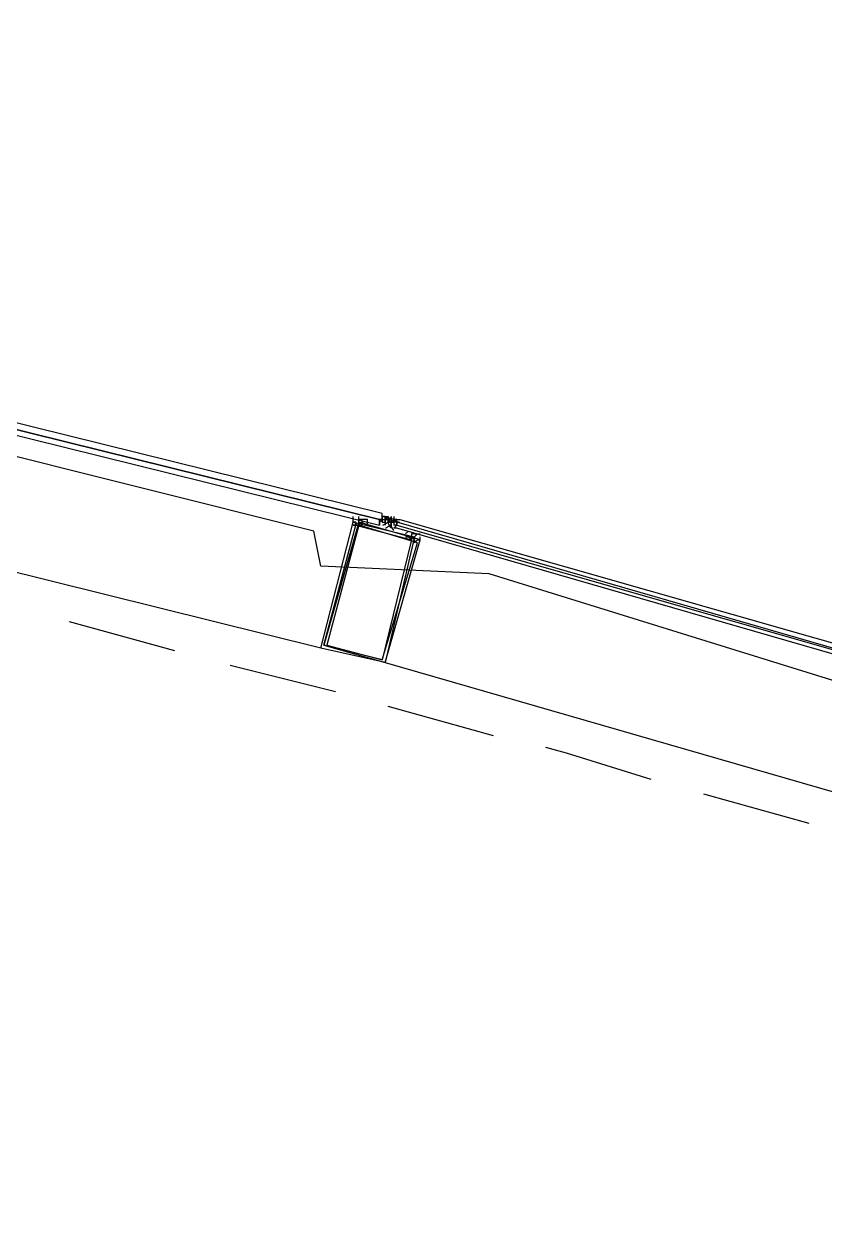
# Model space of a CAD drawing. Header units: feet. Extents: x -84 to 198, y -22 to 181.
# Drawn here: x 113.85 to 117.5, y 147.22 to 152.73 of the extents above; entities that cross this region are included whole.
import ezdxf

# ---------------------------------------------------------------- set-up
doc = ezdxf.new("R2010")
doc.units = ezdxf.units.FT
doc.layers.add('A-AREA-UNIDAD', color=30, linetype='CONTINUOUS')
doc.layers.add('A-LINEA', color=7, linetype='CONTINUOUS')

msp = doc.modelspace()

# ---------------------------------------------------------------- linework, layer by layer
at = {"layer": 'A-AREA-UNIDAD'}
msp.add_lwpolyline([(136.128, 134.3822), (134.72, 143.2533), (134.08, 143.3422), (134, 143.5378), (131.2, 144.8178), (130.4, 144.9422), (130.112, 145.2978), (127.28, 146.4533), (126.672, 146.4889), (126.56, 146.7378), (123.648, 147.8222), (122.912, 147.8933), (122.848, 148.0889), (115.968, 150.2222), (115.2, 150.2578), (115.168, 150.4178), (111.968, 151.2178), (111.328, 151.2178), (111.28, 151.3778), (104.032, 152.7289)], dxfattribs=at)
at = {"layer": 'A-LINEA'}
for p, q in [((115.2, 149.8844), (111.6, 150.7778)), ((115.36, 150.4844), (115.36, 150.4844)), ((115.3733, 150.4711), (115.3733, 150.4711)), ((115.3733, 150.4711), (115.3733, 150.4711)), ((115.3733, 150.4444), (115.3867, 150.4578)), ((115.4667, 150.4711), (115.48, 150.4711)), ((115.4667, 150.4578), (115.48, 150.4711)), ((115.4667, 150.4711), (115.4667, 150.4711)), ((115.4667, 150.4711), (115.4667, 150.4711)), ((115.48, 150.4711), (115.4667, 150.4711)), ((115.4667, 150.4711), (115.4667, 150.4711)), ((115.4667, 150.4711), (115.4667, 150.4711)), ((115.4667, 150.4578), (115.4667, 150.4578)), ((115.4667, 150.4578), (115.4667, 150.4578)), ((115.4667, 150.4578), (115.4667, 150.4444)), ((115.4667, 150.4578), (115.4667, 150.4578)), ((115.4667, 150.4578), (115.4667, 150.4578)), ((115.4667, 150.4578), (115.4667, 150.4578)), ((115.4667, 150.4578), (115.4667, 150.4578)), ((115.4667, 150.4578), (115.4667, 150.4578)), ((115.4667, 150.4578), (115.4667, 150.4578)), ((115.4667, 150.4578), (115.4667, 150.4578)), ((115.4667, 150.4578), (115.4667, 150.4578)), ((115.4789, 150.4854), (115.5352, 150.4715)), ((115.48, 150.4978), (115.48, 150.4978)), ((115.48, 150.4844), (115.48, 150.4844)), ((115.48, 150.4844), (115.48, 150.4844)), ((115.48, 150.4711), (115.48, 150.4844)), ((115.48, 150.4844), (115.48, 150.4844)), ((115.48, 150.4844), (115.48, 150.4844)), ((115.48, 150.4844), (115.48, 150.4844)), ((115.48, 150.4844), (115.48, 150.4844)), ((115.48, 150.4844), (115.48, 150.4844)), ((115.48, 150.4844), (115.48, 150.4844)), ((115.48, 150.4844), (115.48, 150.4711)), ((115.48, 150.4844), (115.48, 150.4711)), ((115.48, 150.4844), (115.48, 150.4844)), ((115.48, 150.4844), (115.48, 150.4711)), ((115.48, 150.4844), (115.48, 150.4711)), ((115.48, 150.4844), (115.48, 150.4844)), ((115.48, 150.4844), (115.48, 150.4844)), ((115.4933, 150.4844), (115.48, 150.4844)), ((115.48, 150.4844), (115.48, 150.4844)), ((115.4933, 150.4844), (115.48, 150.4844)), ((115.48, 150.4844), (115.48, 150.4844)), ((115.48, 150.4844), (115.48, 150.4844)), ((115.48, 150.4711), (115.48, 150.4844)), ((115.48, 150.4844), (115.48, 150.4844)), ((115.48, 150.4844), (115.48, 150.4844)), ((115.48, 150.4844), (115.48, 150.4844)), ((115.48, 150.4711), (115.48, 150.4711)), ((115.48, 150.4578), (115.48, 150.4711)), ((115.48, 150.4711), (115.48, 150.4711)), ((115.48, 150.4711), (115.48, 150.4711)), ((115.48, 150.4711), (115.48, 150.4711)), ((115.48, 150.4711), (115.48, 150.4711)), ((115.48, 150.4711), (115.48, 150.4711)), ((115.48, 150.4711), (115.48, 150.4711)), ((115.48, 150.4711), (115.48, 150.4711)), ((115.48, 150.4711), (115.48, 150.4711)), ((115.48, 150.4711), (115.48, 150.4711)), ((115.48, 150.4711), (115.4933, 150.4711)), ((115.48, 150.4711), (115.4933, 150.4711)), ((115.48, 150.4711), (115.48, 150.4711)), ((115.48, 150.4711), (115.48, 150.4711)), ((115.48, 150.4711), (115.4933, 150.4711)), ((115.48, 150.4711), (115.4933, 150.4711)), ((115.48, 150.4711), (115.4933, 150.4711)), ((115.48, 150.4711), (115.48, 150.4711)), ((115.48, 150.4711), (115.48, 150.4711)), ((115.48, 150.4711), (115.48, 150.4711)), ((115.48, 150.4711), (115.48, 150.4711)), ((115.48, 150.4711), (115.48, 150.4711)), ((115.48, 150.4711), (115.48, 150.4711)), ((115.48, 150.4711), (115.48, 150.4711)), ((115.48, 150.4711), (115.48, 150.4578)), ((115.48, 150.4711), (115.48, 150.4711)), ((115.48, 150.4711), (115.48, 150.4711)), ((115.48, 150.4711), (115.48, 150.4711)), ((115.48, 150.4578), (115.48, 150.4578)), ((115.48, 150.4578), (115.48, 150.4578)), ((115.48, 150.4578), (115.48, 150.4578)), ((115.48, 150.4578), (115.4933, 150.4578)), ((115.48, 150.4578), (115.48, 150.4578)), ((115.48, 150.4578), (115.48, 150.4578)), ((115.48, 150.4578), (115.48, 150.4578)), ((115.48, 150.4578), (115.48, 150.4578)), ((115.48, 150.4578), (115.48, 150.4578)), ((115.48, 150.4578), (115.48, 150.4578)), ((115.48, 150.4578), (115.48, 150.4578)), ((115.48, 150.4578), (115.48, 150.4578)), ((115.48, 150.4578), (115.48, 150.4578)), ((115.4933, 150.4844), (115.4933, 150.4844)), ((115.4933, 150.4844), (115.5067, 150.4844)), ((115.4933, 150.4711), (115.4933, 150.4844)), ((115.4933, 150.4844), (115.5067, 150.4844)), ((115.4933, 150.4844), (115.4933, 150.4844)), ((115.4933, 150.4844), (115.4933, 150.4844)), ((115.4933, 150.4844), (115.4933, 150.4844)), ((115.4933, 150.4844), (115.4933, 150.4844)), ((115.4933, 150.4844), (115.4933, 150.4844)), ((115.4933, 150.4844), (115.4933, 150.4844)), ((115.4933, 150.4844), (115.4933, 150.4844)), ((115.4933, 150.4844), (115.4933, 150.4844)), ((115.4933, 150.4844), (115.4933, 150.4844)), ((115.4933, 150.4844), (115.4933, 150.4844)), ((115.4933, 150.4844), (115.4933, 150.4844)), ((115.4933, 150.4844), (115.4933, 150.4844)), ((115.4933, 150.4844), (115.4933, 150.4844)), ((115.4933, 150.4844), (115.4933, 150.4844)), ((115.4933, 150.4844), (115.4933, 150.4844)), ((115.4933, 150.4844), (115.4933, 150.4844)), ((115.4933, 150.4844), (115.4933, 150.4711)), ((115.4933, 150.4844), (115.4933, 150.4844)), ((115.4933, 150.4711), (115.4933, 150.4711)), ((115.5067, 150.4711), (115.4933, 150.4711)), ((115.4933, 150.4711), (115.4933, 150.4711)), ((115.4933, 150.4711), (115.4933, 150.4711)), ((115.4933, 150.4711), (115.4933, 150.4711)), ((115.4933, 150.4711), (115.4933, 150.4711)), ((115.4933, 150.4711), (115.4933, 150.4711)), ((115.4933, 150.4711), (115.4933, 150.4711)), ((115.4933, 150.4711), (115.4933, 150.4711)), ((115.4933, 150.4711), (115.4933, 150.4711)), ((115.4933, 150.4711), (115.4933, 150.4711)), ((115.4933, 150.4711), (115.4933, 150.4711)), ((115.4933, 150.4711), (115.4933, 150.4711)), ((115.4933, 150.4711), (115.4933, 150.4711)), ((115.4933, 150.4711), (115.4933, 150.4711)), ((115.4933, 150.4711), (115.4933, 150.4711)), ((115.4933, 150.4578), (115.4933, 150.4711)), ((115.4933, 150.4711), (115.4933, 150.4711)), ((115.4933, 150.4711), (115.4933, 150.4711)), ((115.4933, 150.4711), (115.4933, 150.4711)), ((115.4933, 150.4711), (115.4933, 150.4578)), ((115.4933, 150.4711), (115.4933, 150.4578)), ((115.4933, 150.4711), (115.4933, 150.4711)), ((115.4933, 150.4711), (115.4933, 150.4711)), ((115.4933, 150.4711), (115.5067, 150.4711)), ((115.4933, 150.4711), (115.4933, 150.4711)), ((115.5067, 150.4711), (115.4933, 150.4711)), ((115.4933, 150.4711), (115.4933, 150.4711)), ((115.4933, 150.4711), (115.4933, 150.4711)), ((115.4933, 150.4711), (115.4933, 150.4711)), ((115.4933, 150.4578), (115.4933, 150.4711)), ((115.5067, 150.4711), (115.4933, 150.4711)), ((115.4933, 150.4711), (115.4933, 150.4711)), ((115.4933, 150.4711), (115.4933, 150.4711)), ((115.4933, 150.4711), (115.4933, 150.4711)), ((115.4933, 150.4578), (115.4933, 150.4711)), ((115.4933, 150.4578), (115.4933, 150.4578)), ((115.4933, 150.4578), (115.4933, 150.4578)), ((115.4933, 150.4578), (115.4933, 150.4578)), ((115.4933, 150.4578), (115.4933, 150.4578)), ((115.4933, 150.4578), (115.4933, 150.4578)), ((115.4933, 150.4578), (115.4933, 150.4578)), ((115.4933, 150.4578), (115.4933, 150.4578)), ((115.4933, 150.4578), (115.4933, 150.4578)), ((115.4933, 150.4578), (115.4933, 150.4578)), ((115.4933, 150.4578), (115.4933, 150.4578)), ((115.4933, 150.4578), (115.4933, 150.4578)), ((115.4933, 150.4578), (115.4933, 150.4578)), ((115.4933, 150.4578), (115.4933, 150.4578)), ((115.4933, 150.4578), (115.4933, 150.4578)), ((115.4933, 150.4578), (115.4933, 150.4578)), ((115.4933, 150.4578), (115.4933, 150.4578)), ((115.4933, 150.4578), (115.4933, 150.4578)), ((115.4933, 150.4578), (115.4933, 150.4578)), ((115.4933, 150.4578), (115.4933, 150.4578)), ((115.4933, 150.4578), (115.4933, 150.4578)), ((115.4933, 150.4578), (115.4933, 150.4578)), ((115.4933, 150.4578), (115.4933, 150.4578)), ((115.4933, 150.4578), (115.4933, 150.4578)), ((115.4933, 150.4578), (115.4933, 150.4578)), ((115.4933, 150.4578), (115.4933, 150.4578)), ((115.4933, 150.4578), (115.4933, 150.4578)), ((115.503, 150.4739), (115.5587, 150.4579)), ((115.5067, 150.4844), (115.5067, 150.4844)), ((115.5067, 150.4844), (115.5067, 150.4844)), ((115.5067, 150.4711), (115.5067, 150.4844)), ((115.5067, 150.4844), (115.5067, 150.4844)), ((115.5067, 150.4844), (115.5067, 150.4844)), ((115.5067, 150.4844), (115.5067, 150.4844)), ((115.5067, 150.4844), (115.5067, 150.4844)), ((115.5067, 150.4711), (115.5067, 150.4844)), ((115.5067, 150.4844), (115.5067, 150.4844)), ((115.5067, 150.4711), (115.5067, 150.4844)), ((115.5067, 150.4844), (115.5067, 150.4844)), ((115.5067, 150.4844), (115.5067, 150.4844)), ((115.5067, 150.4844), (115.5067, 150.4844)), ((115.5067, 150.4844), (115.5067, 150.4844)), ((115.5067, 150.4844), (115.5067, 150.4711)), ((115.5067, 150.4844), (115.5067, 150.4844)), ((115.5067, 150.4844), (115.5067, 150.4844)), ((115.5067, 150.4844), (115.5067, 150.4844)), ((115.5067, 150.4844), (115.5067, 150.4844)), ((115.5067, 150.4844), (115.5067, 150.4844)), ((115.5067, 150.4844), (115.5067, 150.4844)), ((115.5067, 150.4844), (115.5067, 150.4844)), ((115.5067, 150.4844), (115.5067, 150.4844)), ((115.5067, 150.4711), (115.5067, 150.4844)), ((115.5067, 150.4844), (115.5067, 150.4844)), ((115.5067, 150.4711), (115.5067, 150.4711)), ((115.5067, 150.4578), (115.5067, 150.4711)), ((115.5067, 150.4711), (115.5067, 150.4711)), ((115.5067, 150.4578), (115.5067, 150.4711)), ((115.5067, 150.4711), (115.5067, 150.4711)), ((115.5067, 150.4711), (115.5067, 150.4711)), ((115.52, 150.4711), (115.5067, 150.4711)), ((115.5067, 150.4711), (115.5067, 150.4711)), ((115.5067, 150.4711), (115.5067, 150.4711)), ((115.5067, 150.4711), (115.5067, 150.4711)), ((115.5067, 150.4711), (115.5067, 150.4711)), ((115.5067, 150.4711), (115.5067, 150.4711)), ((115.5067, 150.4711), (115.5067, 150.4711)), ((115.5067, 150.4711), (115.5067, 150.4711)), ((115.5067, 150.4711), (115.5067, 150.4711)), ((115.5067, 150.4711), (115.5067, 150.4711)), ((115.5067, 150.4711), (115.5067, 150.4711)), ((115.5067, 150.4711), (115.5067, 150.4711)), ((115.5067, 150.4711), (115.5067, 150.4711)), ((115.5067, 150.4711), (115.5067, 150.4711)), ((115.5067, 150.4711), (115.5067, 150.4711)), ((115.5067, 150.4711), (115.5067, 150.4711)), ((115.5067, 150.4711), (115.5067, 150.4711)), ((115.5067, 150.4711), (115.5067, 150.4711)), ((115.5067, 150.4711), (115.5067, 150.4711)), ((115.5067, 150.4578), (115.5067, 150.4711)), ((115.5067, 150.4711), (115.5067, 150.4711)), ((115.5067, 150.4711), (115.5067, 150.4711)), ((115.5067, 150.4711), (115.5067, 150.4711)), ((115.5067, 150.4711), (115.5067, 150.4711)), ((115.5067, 150.4711), (115.5067, 150.4711)), ((115.5067, 150.4711), (115.5067, 150.4711)), ((115.5067, 150.4711), (115.5067, 150.4711)), ((115.5067, 150.4711), (115.5067, 150.4711)), ((115.5067, 150.4711), (115.5067, 150.4711)), ((115.5067, 150.4711), (115.5067, 150.4711)), ((115.5067, 150.4711), (115.5067, 150.4711)), ((115.5067, 150.4711), (115.5067, 150.4711)), ((115.5067, 150.4711), (115.5067, 150.4711)), ((115.5067, 150.4711), (115.5067, 150.4711)), ((115.5067, 150.4711), (115.5067, 150.4711)), ((115.5067, 150.4711), (115.5067, 150.4711)), ((115.5067, 150.4711), (115.5067, 150.4711)), ((115.5067, 150.4711), (115.5067, 150.4711)), ((115.5067, 150.4711), (115.5067, 150.4711)), ((115.5067, 150.4711), (115.5067, 150.4711)), ((115.5067, 150.4711), (115.5067, 150.4711)), ((115.5067, 150.4578), (115.5067, 150.4711)), ((115.5067, 150.4578), (115.5067, 150.4711)), ((115.5067, 150.4711), (115.5067, 150.4711)), ((115.5067, 150.4711), (115.5067, 150.4711)), ((115.5067, 150.4578), (115.5067, 150.4578)), ((115.52, 150.4578), (115.5067, 150.4578)), ((115.5067, 150.4578), (115.5067, 150.4578)), ((115.5067, 150.4578), (115.5067, 150.4578)), ((115.5067, 150.4578), (115.5067, 150.4578)), ((115.5067, 150.4578), (115.5067, 150.4578)), ((115.5067, 150.4578), (115.5067, 150.4578)), ((115.5067, 150.4578), (115.5067, 150.4578)), ((115.5067, 150.4578), (115.5067, 150.4578)), ((115.5067, 150.4578), (115.5067, 150.4578)), ((115.5067, 150.4578), (115.5067, 150.4578)), ((115.5067, 150.4578), (115.5067, 150.4578)), ((115.5067, 150.4578), (115.5067, 150.4578)), ((115.5067, 150.4578), (115.5067, 150.4578)), ((115.5067, 150.4578), (115.5067, 150.4578)), ((115.5067, 150.4578), (115.5067, 150.4578)), ((115.5067, 150.4578), (115.5067, 150.4578)), ((115.5067, 150.4578), (115.5067, 150.4578)), ((115.5067, 150.4578), (115.5067, 150.4578)), ((115.5067, 150.4578), (115.5067, 150.4578)), ((115.52, 150.4578), (115.5067, 150.4578)), ((115.5067, 150.4578), (115.5067, 150.4578)), ((115.5067, 150.4578), (115.5067, 150.4578)), ((115.5067, 150.4578), (115.5067, 150.4578)), ((115.5067, 150.4578), (115.5067, 150.4578)), ((115.5067, 150.4578), (115.5067, 150.4578)), ((115.5067, 150.4578), (115.5067, 150.4578)), ((115.5067, 150.4578), (115.5067, 150.4578)), ((115.5067, 150.4578), (115.5067, 150.4578)), ((115.5067, 150.4578), (115.5067, 150.4578)), ((115.5067, 150.4578), (115.5067, 150.4578)), ((115.5067, 150.4578), (115.5067, 150.4578)), ((115.5067, 150.4578), (115.5067, 150.4578)), ((115.5067, 150.4578), (115.5067, 150.4578)), ((115.5067, 150.4578), (115.52, 150.4578)), ((115.52, 150.4578), (115.5067, 150.4578)), ((115.5067, 150.4578), (115.5067, 150.4578)), ((115.5067, 150.4578), (115.5067, 150.4578)), ((115.5067, 150.4578), (115.5067, 150.4578)), ((115.5067, 150.4578), (115.5067, 150.4578)), ((115.52, 150.4711), (115.52, 150.4844)), ((115.52, 150.4844), (115.52, 150.4844)), ((115.52, 150.4844), (115.52, 150.4711)), ((115.52, 150.4844), (115.52, 150.4844)), ((115.52, 150.4844), (115.52, 150.4711)), ((115.52, 150.4844), (115.52, 150.4711)), ((115.52, 150.4711), (115.52, 150.4711)), ((115.52, 150.4711), (115.52, 150.4711)), ((115.52, 150.4711), (115.52, 150.4711)), ((115.52, 150.4711), (115.52, 150.4711)), ((115.52, 150.4711), (115.52, 150.4711)), ((115.52, 150.4711), (115.52, 150.4711)), ((115.52, 150.4711), (115.52, 150.4711)), ((115.52, 150.4711), (115.52, 150.4711)), ((115.52, 150.4711), (115.52, 150.4711)), ((115.52, 150.4711), (115.52, 150.4711)), ((115.52, 150.4711), (115.52, 150.4711)), ((115.52, 150.4711), (115.52, 150.4711)), ((115.52, 150.4711), (115.52, 150.4711)), ((115.52, 150.4711), (115.52, 150.4711)), ((115.52, 150.4711), (115.52, 150.4711)), ((115.52, 150.4711), (115.52, 150.4711)), ((115.52, 150.4711), (115.52, 150.4711)), ((115.52, 150.4711), (115.52, 150.4711)), ((115.52, 150.4711), (115.52, 150.4711)), ((115.52, 150.4711), (115.52, 150.4711)), ((115.52, 150.4711), (115.52, 150.4711)), ((115.52, 150.4711), (115.52, 150.4711)), ((115.52, 150.4711), (115.52, 150.4711)), ((115.52, 150.4711), (115.52, 150.4711)), ((115.52, 150.4711), (115.52, 150.4711)), ((115.52, 150.4711), (115.52, 150.4711)), ((115.52, 150.4711), (115.52, 150.4711)), ((115.52, 150.4711), (115.52, 150.4711)), ((115.52, 150.4711), (115.52, 150.4711)), ((115.52, 150.4711), (115.52, 150.4711)), ((115.52, 150.4711), (115.52, 150.4711)), ((115.52, 150.4711), (115.52, 150.4711)), ((115.52, 150.4711), (115.52, 150.4711)), ((115.52, 150.4711), (115.52, 150.4711)), ((115.52, 150.4711), (115.52, 150.4711)), ((115.52, 150.4711), (115.52, 150.4711)), ((115.52, 150.4711), (115.52, 150.4711)), ((115.52, 150.4711), (115.52, 150.4711)), ((115.52, 150.4711), (115.52, 150.4711)), ((115.52, 150.4711), (115.52, 150.4711)), ((115.52, 150.4711), (115.52, 150.4711)), ((115.52, 150.4711), (115.52, 150.4711)), ((115.52, 150.4711), (115.52, 150.4711)), ((115.52, 150.4711), (115.52, 150.4711)), ((115.52, 150.4711), (115.52, 150.4711)), ((115.52, 150.4711), (115.52, 150.4711)), ((115.52, 150.4711), (115.52, 150.4711)), ((115.52, 150.4711), (115.52, 150.4711)), ((115.52, 150.4711), (115.52, 150.4711)), ((115.52, 150.4711), (115.52, 150.4711)), ((115.52, 150.4711), (115.52, 150.4711)), ((115.52, 150.4711), (115.52, 150.4711)), ((115.52, 150.4711), (115.52, 150.4711)), ((115.52, 150.4711), (115.52, 150.4711)), ((115.52, 150.4711), (115.52, 150.4711)), ((115.52, 150.4711), (115.52, 150.4711)), ((115.52, 150.4711), (115.52, 150.4711)), ((115.52, 150.4578), (115.52, 150.4578)), ((115.52, 150.4578), (115.52, 150.4578)), ((115.52, 150.4578), (115.52, 150.4578)), ((115.52, 150.4578), (115.52, 150.4578)), ((115.52, 150.4578), (115.52, 150.4578)), ((115.52, 150.4578), (115.52, 150.4578)), ((115.52, 150.4578), (115.52, 150.4578)), ((115.52, 150.4578), (115.52, 150.4578)), ((115.52, 150.4578), (115.52, 150.4578)), ((115.52, 150.4578), (115.52, 150.4578)), ((115.52, 150.4578), (115.52, 150.4578)), ((115.52, 150.4578), (115.52, 150.4578)), ((115.52, 150.4578), (115.52, 150.4578)), ((115.52, 150.4578), (115.52, 150.4578)), ((115.52, 150.4578), (115.52, 150.4578)), ((115.52, 150.4578), (115.52, 150.4578)), ((115.52, 150.4578), (115.52, 150.4578)), ((115.52, 150.4578), (115.52, 150.4578)), ((115.52, 150.4578), (115.52, 150.4578)), ((115.52, 150.4578), (115.52, 150.4578)), ((115.52, 150.4578), (115.52, 150.4578)), ((115.52, 150.4578), (115.52, 150.4578)), ((115.52, 150.4578), (115.52, 150.4578)), ((115.52, 150.4578), (115.52, 150.4578)), ((115.52, 150.4578), (115.52, 150.4578)), ((115.52, 150.4578), (115.5333, 150.4578)), ((115.52, 150.4578), (115.5333, 150.4578)), ((115.52, 150.4578), (115.52, 150.4578)), ((115.52, 150.4578), (115.5333, 150.4578)), ((115.52, 150.4578), (115.5333, 150.4578)), ((115.52, 150.4578), (115.52, 150.4578)), ((115.52, 150.4578), (115.52, 150.4578)), ((115.52, 150.4444), (115.52, 150.4578)), ((115.52, 150.4578), (115.52, 150.4578)), ((115.52, 150.4578), (115.52, 150.4578)), ((115.52, 150.4578), (115.52, 150.4578)), ((115.52, 150.4578), (115.52, 150.4578)), ((115.52, 150.4578), (115.52, 150.4578)), ((115.52, 150.4578), (115.52, 150.4578)), ((115.52, 150.4578), (115.52, 150.4578)), ((115.52, 150.4578), (115.52, 150.4578)), ((115.52, 150.4578), (115.52, 150.4444)), ((115.52, 150.4578), (115.52, 150.4444)), ((115.52, 150.4578), (115.52, 150.4578)), ((115.5333, 150.4844), (115.5333, 150.4711)), ((115.5333, 150.4711), (115.5333, 150.4711)), ((115.5333, 150.4711), (115.5333, 150.4711)), ((115.5467, 150.4711), (115.5333, 150.4711)), ((115.5333, 150.4711), (115.5333, 150.4711)), ((115.5333, 150.4711), (115.5333, 150.4711)), ((115.5333, 150.4578), (115.5333, 150.4711)), ((115.5333, 150.4711), (115.5333, 150.4711)), ((115.5333, 150.4711), (115.5333, 150.4711)), ((115.5333, 150.4711), (115.5333, 150.4711)), ((115.5333, 150.4711), (115.5333, 150.4711)), ((115.5333, 150.4711), (115.5333, 150.4578)), ((115.5333, 150.4711), (115.5333, 150.4711)), ((115.5333, 150.4711), (115.5333, 150.4711)), ((115.5467, 150.4578), (115.5333, 150.4711)), ((115.5467, 150.4711), (115.5333, 150.4578)), ((115.5333, 150.4711), (115.5333, 150.4711)), ((115.5333, 150.4711), (115.5333, 150.4711)), ((115.5333, 150.4711), (115.5333, 150.4711)), ((115.5333, 150.4711), (115.5333, 150.4711)), ((115.5333, 150.4711), (115.5333, 150.4711)), ((115.5333, 150.4711), (115.5333, 150.4711)), ((115.5333, 150.4711), (115.5333, 150.4711)), ((115.5333, 150.4711), (115.5333, 150.4711)), ((115.5333, 150.4711), (115.5333, 150.4711)), ((115.5333, 150.4711), (115.5333, 150.4711)), ((115.5333, 150.4711), (115.5333, 150.4711)), ((115.5333, 150.4711), (115.5333, 150.4711)), ((115.5333, 150.4711), (115.5333, 150.4711)), ((115.5333, 150.4711), (115.5333, 150.4711)), ((115.5333, 150.4711), (115.5333, 150.4711)), ((115.5333, 150.4578), (115.5333, 150.4578)), ((115.5333, 150.4578), (115.5333, 150.4578)), ((115.5333, 150.4578), (115.5333, 150.4578)), ((115.5333, 150.4578), (115.5333, 150.4578)), ((115.5333, 150.4578), (115.5333, 150.4578)), ((115.5333, 150.4578), (115.5333, 150.4578)), ((115.5333, 150.4578), (115.5333, 150.4578)), ((115.5333, 150.4578), (115.5333, 150.4578)), ((115.5333, 150.4578), (115.5333, 150.4578)), ((115.5333, 150.4578), (115.5333, 150.4578)), ((115.5333, 150.4578), (115.5333, 150.4578)), ((115.5333, 150.4578), (115.5333, 150.4578)), ((115.5333, 150.4578), (115.5333, 150.4578)), ((115.5333, 150.4578), (115.5333, 150.4578)), ((115.5333, 150.4578), (115.5333, 150.4578)), ((115.5333, 150.4578), (115.5333, 150.4578)), ((115.5467, 150.4578), (115.5333, 150.4578)), ((115.5333, 150.4578), (115.5333, 150.4578)), ((115.5333, 150.4578), (115.5333, 150.4578)), ((115.5333, 150.4578), (115.5333, 150.4578)), ((115.5333, 150.4578), (115.5333, 150.4578)), ((115.5333, 150.4578), (115.5333, 150.4578)), ((115.5333, 150.4578), (115.5333, 150.4578)), ((115.5333, 150.4578), (115.5333, 150.4444)), ((115.5333, 150.4578), (115.5333, 150.4578)), ((115.5333, 150.4578), (115.5333, 150.4578)), ((115.5467, 150.4711), (115.5467, 150.4711)), ((115.5467, 150.4711), (115.5467, 150.4711)), ((115.5467, 150.4711), (115.5467, 150.4711)), ((115.5467, 150.4711), (115.5467, 150.4711)), ((115.5467, 150.4711), (115.5467, 150.4711)), ((115.5467, 150.4711), (115.5467, 150.4711)), ((115.5467, 150.4711), (115.5467, 150.4711)), ((115.5467, 150.4711), (115.5467, 150.4711)), ((115.5467, 150.4711), (115.5467, 150.4711)), ((115.5467, 150.4711), (115.5467, 150.4711)), ((115.5467, 150.4711), (115.5467, 150.4711)), ((115.5467, 150.4578), (115.5467, 150.4711)), ((115.5467, 150.4711), (115.5467, 150.4711)), ((115.5467, 150.4711), (115.5467, 150.4711)), ((115.5467, 150.4711), (115.5467, 150.4711)), ((115.5467, 150.4578), (115.5467, 150.4578)), ((115.5467, 150.4578), (115.5467, 150.4578)), ((115.5467, 150.4578), (115.5467, 150.4578)), ((115.5467, 150.4578), (115.5467, 150.4578)), ((115.5467, 150.4578), (115.5467, 150.4578)), ((115.5467, 150.4578), (115.5467, 150.4578)), ((115.5467, 150.4578), (115.5467, 150.4578)), ((115.5467, 150.4578), (115.5467, 150.4578)), ((115.5467, 150.4578), (115.5467, 150.4578)), ((115.5467, 150.4578), (115.5467, 150.4578)), ((115.5467, 150.4578), (115.5467, 150.4444)), ((115.5467, 150.4578), (115.5467, 150.4444)), ((115.5467, 150.4578), (115.5467, 150.4578)), ((115.5467, 150.4578), (115.5467, 150.4578)), ((115.5467, 150.4578), (115.5467, 150.4578)), ((115.5467, 150.4578), (115.5467, 150.4578)), ((115.5467, 150.4578), (115.5467, 150.4578)), ((115.5467, 150.4578), (115.5467, 150.4578)), ((115.5467, 150.4578), (115.5467, 150.4444)), ((115.4667, 150.4444), (115.4667, 150.4444)), ((115.4667, 150.4444), (115.4667, 150.4444)), ((115.4667, 150.4444), (115.4667, 150.4444)), ((115.4933, 150.4444), (115.4933, 150.4444)), ((115.4933, 150.4444), (115.4933, 150.4444)), ((115.4933, 150.4444), (115.4933, 150.4444)), ((115.4933, 150.4444), (115.4933, 150.4444)), ((115.4933, 150.4444), (115.4933, 150.4444)), ((115.4933, 150.4444), (115.4933, 150.4444)), ((115.4933, 150.4444), (115.4933, 150.4444)), ((115.52, 150.4444), (115.52, 150.4444)), ((115.52, 150.4444), (115.52, 150.4444)), ((115.52, 150.4444), (115.52, 150.4444)), ((115.52, 150.4444), (115.52, 150.4444)), ((115.52, 150.4444), (115.52, 150.4444)), ((115.52, 150.4444), (115.52, 150.4444)), ((115.52, 150.4444), (115.52, 150.4444)), ((115.52, 150.4444), (115.52, 150.4444)), ((115.52, 150.4311), (115.52, 150.4311)), ((115.52, 150.4311), (115.52, 150.4311)), ((115.5333, 150.4444), (115.5333, 150.4444)), ((115.5333, 150.4444), (115.5333, 150.4444)), ((115.5333, 150.4444), (115.5333, 150.4444)), ((115.5333, 150.4444), (115.5333, 150.4444)), ((115.5333, 150.4444), (115.5333, 150.4444)), ((115.5467, 150.4444), (115.5333, 150.4444)), ((115.5467, 150.4444), (115.5333, 150.4444)), ((115.5333, 150.4444), (115.5333, 150.4444)), ((115.5333, 150.4444), (115.5333, 150.4444)), ((115.5333, 150.4444), (115.5333, 150.4444)), ((115.5467, 150.4444), (115.5333, 150.4444)), ((115.5333, 150.4444), (115.5333, 150.4444)), ((115.5333, 150.4444), (115.5333, 150.4444)), ((115.5333, 150.4444), (115.5333, 150.4444)), ((115.5333, 150.4444), (115.5333, 150.4444)), ((115.5333, 150.4444), (115.5333, 150.4444)), ((115.5333, 150.4311), (115.5333, 150.4311)), ((115.5333, 150.4311), (115.5333, 150.4311)), ((115.5333, 150.4311), (115.5333, 150.4311)), ((115.5333, 150.4311), (115.5333, 150.4311)), ((115.5333, 150.4311), (115.5333, 150.4311)), ((115.5333, 150.4311), (115.5333, 150.4311)), ((115.5333, 150.4311), (115.5333, 150.4311)), ((115.5333, 150.4311), (115.5333, 150.4311)), ((115.5467, 150.4444), (115.5467, 150.4444)), ((115.5467, 150.4444), (115.5467, 150.4444)), ((115.5467, 150.4444), (115.5467, 150.4444)), ((115.5467, 150.4444), (115.5467, 150.4444)), ((115.5467, 150.4444), (115.5467, 150.4444)), ((115.5467, 150.4444), (115.5467, 150.4444)), ((115.5467, 150.4444), (115.5467, 150.4444)), ((115.5467, 150.4444), (115.5467, 150.4444)), ((115.5467, 150.4444), (115.5467, 150.4444)), ((115.5467, 150.4444), (115.5467, 150.4444)), ((115.6133, 150.4178), (115.6133, 150.4178)), ((115.6133, 150.4178), (115.6133, 150.4178)), ((115.6267, 150.4178), (115.6267, 150.4178)), ((115.6267, 150.4044), (115.6267, 150.4044)), ((115.64, 150.4178), (115.64, 150.4178)), ((115.64, 150.3778), (115.64, 150.3778)), ((114.5333, 149.8711), (114.0533, 150.0044)), ((115.2667, 149.6844), (114.7867, 149.8044)), ((115.4933, 149.8178), (119.0533, 148.7911)), ((115.9867, 149.4844), (115.5067, 149.6178)), ((117.4267, 149.0844), (116.9467, 149.2178))]:
    msp.add_line(p, q, dxfattribs=at)
for points in [[(115.48, 150.4978), (111.6533, 151.4444), (111.64, 151.4311), (111.64, 151.4178), (115.4667, 150.4711), (115.48, 150.4711), (115.48, 150.4844), (115.48, 150.4978)], [(115.4667, 150.4711), (111.64, 151.4178), (111.64, 151.4044), (111.64, 151.3911), (115.4667, 150.4444), (115.4667, 150.4578), (115.4667, 150.4711)], [(115.4933, 149.8178), (115.2, 149.8844), (115.3467, 150.4578), (115.6267, 150.3911), (115.4933, 149.8178)], [(115.2133, 149.8978), (115.4933, 149.8178), (115.6533, 150.3778), (115.3733, 150.4578), (115.2133, 149.8978)], [(115.36, 150.4578), (115.36, 150.4444), (115.3733, 150.4444), (115.3733, 150.4444), (115.36, 150.4444), (115.36, 150.4444), (115.3467, 150.4444), (115.36, 150.4444), (115.36, 150.4444), (115.36, 150.4578), (115.36, 150.4578), (115.3467, 150.4578), (115.3467, 150.4578), (115.3467, 150.4844), (115.3467, 150.4844)], [(115.36, 150.4711), (115.36, 150.4711), (115.36, 150.4711)], [(115.3733, 150.4444), (115.3733, 150.4444), (115.3733, 150.4444), (115.3733, 150.4444), (115.3733, 150.4578), (115.3733, 150.4578), (115.3733, 150.4578), (115.3733, 150.4578), (115.3733, 150.4844), (115.3733, 150.4844), (115.3733, 150.4844)], [(115.4, 150.4711), (115.3867, 150.4711), (115.3867, 150.4711), (115.3733, 150.4711)], [(115.3867, 150.4711), (115.3867, 150.4711), (115.3867, 150.4711), (115.3867, 150.4444), (115.3867, 150.4444), (115.3733, 150.4578), (115.3733, 150.4578)], [(115.3867, 150.4578), (115.3867, 150.4578), (115.4133, 150.4444), (115.4133, 150.4444), (115.4133, 150.4711), (115.4133, 150.4711), (115.4, 150.4711), (115.4, 150.4711)], [(115.4667, 150.4444), (115.4667, 150.4578), (115.4667, 150.4711), (115.48, 150.4711), (115.48, 150.4844), (115.48, 150.4978)], [(115.4933, 150.4844), (115.4933, 150.4844), (115.48, 150.4844)], [(115.5194, 150.4331), (115.5053, 150.4571), (115.4809, 150.4437)], [(115.5067, 150.4844), (115.4933, 150.4711), (115.4933, 150.4578), (115.4933, 150.4444)], [(115.4933, 150.4711), (115.4933, 150.4711), (115.4933, 150.4844)], [(115.5067, 150.4844), (115.5067, 150.4711), (115.52, 150.4578)], [(115.5067, 150.4711), (115.5067, 150.4578), (115.5067, 150.4711), (115.5067, 150.4578)], [(115.5067, 150.4711), (115.52, 150.4711), (115.52, 150.4578), (115.52, 150.4578)], [(115.52, 150.4711), (115.52, 150.4578), (115.52, 150.4711), (115.52, 150.4578)], [(115.5333, 150.4711), (115.52, 150.4578), (115.52, 150.4444), (115.52, 150.4311)], [(115.5333, 150.4711), (115.5333, 150.4711), (115.5333, 150.4578)], [(115.5333, 150.4311), (115.5467, 150.4444), (115.5467, 150.4578), (115.5467, 150.4711), (115.56, 150.4711)], [(115.56, 150.4711), (119.3467, 149.3911), (119.3467, 149.3778), (119.3467, 149.3644), (119.3333, 149.3644), (115.5467, 150.4578), (115.5467, 150.4711), (115.56, 150.4711)], [(115.48, 149.8311), (115.2133, 149.8978), (115.36, 150.4444), (115.6133, 150.3778), (115.48, 149.8311)], [(115.2267, 149.8978), (115.48, 149.8311), (115.64, 150.3644), (115.3733, 150.4444), (115.2267, 149.8978)], [(115.3867, 150.4444), (115.3867, 150.4444), (115.3867, 150.4444), (115.3867, 150.4444), (115.3867, 150.4444), (115.3867, 150.4444), (115.3867, 150.4444)], [(115.3867, 150.4444), (115.3867, 150.4444), (115.3867, 150.4444)], [(115.5329, 150.4201), (115.5183, 150.4438), (115.4941, 150.43)], [(115.5467, 150.4444), (119.3333, 149.3644), (119.3333, 149.3511), (119.3333, 149.3378), (115.5467, 150.4311), (115.5333, 150.4311), (115.5467, 150.4444)], [(115.6, 150.4178), (115.6, 150.4178), (115.6, 150.4178), (115.5867, 150.4044), (115.5867, 150.4044)], [(115.5867, 150.3911), (115.6133, 150.3911), (115.6133, 150.3911), (115.6133, 150.3911), (115.6, 150.3911), (115.6, 150.3911), (115.6133, 150.3778), (115.6133, 150.3778), (115.6133, 150.3778), (115.6133, 150.3778), (115.6133, 150.3911), (115.6133, 150.3911), (115.6133, 150.3911), (115.6267, 150.3911), (115.6267, 150.3911), (115.64, 150.4044), (115.64, 150.4044)], [(115.6267, 150.4044), (115.6267, 150.4044), (115.6133, 150.4044), (115.6133, 150.4044), (115.6133, 150.3911), (115.6133, 150.3911), (115.6267, 150.3778), (115.6267, 150.3778), (115.6267, 150.3778), (115.6267, 150.3778), (115.6267, 150.3778), (115.6267, 150.3778), (115.6267, 150.3644)], [(115.6267, 150.4044), (115.64, 150.4044), (115.64, 150.4044), (115.6533, 150.4044), (115.6533, 150.4044)], [(115.6133, 150.3911), (115.6133, 150.3911), (115.6133, 150.3911)], [(115.6133, 150.3911), (115.6133, 150.3778), (115.6133, 150.3778)], [(115.6267, 150.3644), (115.64, 150.3778), (115.64, 150.3778), (115.64, 150.3778), (115.64, 150.3778), (115.64, 150.3778), (115.6533, 150.3778), (115.6533, 150.3778), (115.6533, 150.3911), (115.6533, 150.3911)], [(115.6267, 150.3778), (115.6267, 150.3778), (115.6267, 150.3778), (115.6267, 150.3778)], [(116.7067, 149.2844), (116.32, 149.4044), (116.2267, 149.4311)]]:
    msp.add_lwpolyline(points, dxfattribs=at)
msp.add_lwpolyline([(115.36, 150.4578), (115.36, 150.4578), (115.36, 150.4444), (115.36, 150.4444)], close=True, dxfattribs=at)

doc.saveas('drawing.dxf')
